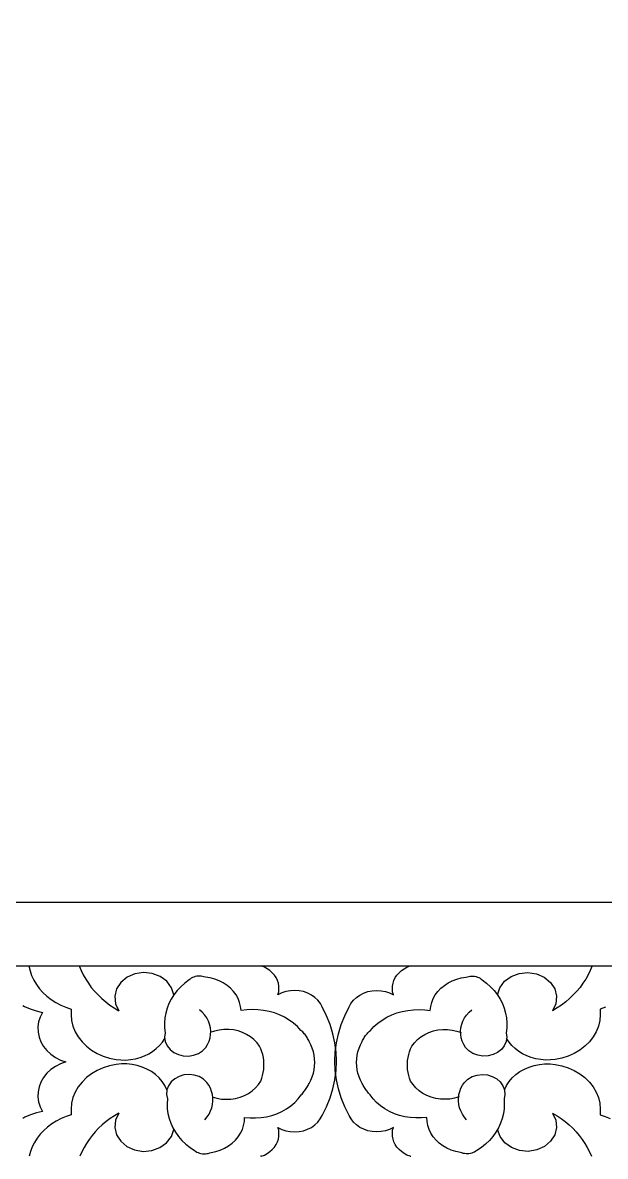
# Model space of a CAD drawing. Extents: x 1188826 to 1909461, y 608442 to 1651179.
# Drawn here: x 1668421 to 1668696, y 1032544 to 1033078 of the extents above; entities that cross this region are included whole.
import ezdxf

# ---------------------------------------------------------------- set-up
doc = ezdxf.new("R2010")
doc.units = 0
doc.header["$LTSCALE"] = 1000
doc.header["$MEASUREMENT"] = 0
doc.layers.add('窗', color=4, linetype='Continuous')
doc.layers.add('立面线', color=40, linetype='Continuous')

# ---------------------------------------------------------------- blocks, each defined once
blk = doc.blocks.new('EHYTERHT5EHTER')
at = {"layer": '窗', "ltscale": 3}
blk.add_lwpolyline([(84624.99, -228180.6), (85435.26, -228180.6), (85435.26, -229130.6), (84624.99, -229130.6)], close=True, dxfattribs=at)

msp = doc.modelspace()

# ---------------------------------------------------------------- linework, layer by layer
at = {"layer": '立面线'}
for p, q in [((1669039.81, 1032663.42), (1660727.54, 1032663.42)), ((1660758.89, 1032633.42), (1669008.6, 1032633.42)), ((1668423.78, 1032633.42), (1668424.31, 1032631.14)), ((1668424.31, 1032631.14), (1668425.08, 1032628.9)), ((1668447.56, 1032633.42), (1668448.43, 1032631.3)), ((1668448.43, 1032631.3), (1668449.43, 1032629.23)), ((1668473.8, 1032629.73), (1668470.12, 1032628.12)), ((1668477.87, 1032630.35), (1668473.8, 1032629.73)), ((1668481.97, 1032629.93), (1668477.87, 1032630.35)), ((1668485.75, 1032628.5), (1668481.97, 1032629.93)), ((1668534.87, 1032632.83), (1668533.42, 1032633.42)), ((1668536.24, 1032632.09), (1668534.87, 1032632.83)), ((1668537.5, 1032631.22), (1668536.24, 1032632.09)), ((1668538.62, 1032630.22), (1668537.5, 1032631.22)), ((1668539.59, 1032629.11), (1668538.62, 1032630.22)), ((1668597.44, 1032629.11), (1668598.42, 1032630.22)), ((1668598.42, 1032630.22), (1668599.54, 1032631.22)), ((1668599.54, 1032631.22), (1668600.79, 1032632.09)), ((1668600.79, 1032632.09), (1668602.16, 1032632.83)), ((1668602.16, 1032632.83), (1668603.62, 1032633.42)), ((1668651.28, 1032628.5), (1668655.06, 1032629.93)), ((1668655.06, 1032629.93), (1668659.17, 1032630.35)), ((1668659.17, 1032630.35), (1668663.23, 1032629.73)), ((1668663.23, 1032629.73), (1668666.91, 1032628.12)), ((1668688.61, 1032631.3), (1668687.6, 1032629.23)), ((1668689.47, 1032633.42), (1668688.61, 1032631.3)), ((1668425.08, 1032628.9), (1668426.09, 1032626.74)), ((1668426.09, 1032626.74), (1668427.32, 1032624.66)), ((1668427.32, 1032624.66), (1668428.78, 1032622.69)), ((1668449.43, 1032629.23), (1668450.57, 1032627.2)), ((1668450.57, 1032627.2), (1668451.84, 1032625.24)), ((1668451.84, 1032625.24), (1668453.24, 1032623.34)), ((1668467.15, 1032625.67), (1668465.14, 1032622.57)), ((1668470.12, 1032628.12), (1668467.15, 1032625.67)), ((1668488.88, 1032626.19), (1668485.75, 1032628.5)), ((1668491.08, 1032623.19), (1668488.88, 1032626.19)), ((1668497.3, 1032625.31), (1668495.43, 1032623.62)), ((1668499.34, 1032626.86), (1668497.3, 1032625.31)), ((1668499.85, 1032627.26), (1668499.34, 1032626.86)), ((1668500.4, 1032627.62), (1668499.85, 1032627.26)), ((1668500.99, 1032627.93), (1668500.4, 1032627.62)), ((1668501.62, 1032628.19), (1668500.99, 1032627.93)), ((1668502.28, 1032628.39), (1668501.62, 1032628.19)), ((1668502.95, 1032628.54), (1668502.28, 1032628.39)), ((1668503.64, 1032628.62), (1668502.95, 1032628.54)), ((1668504.34, 1032628.64), (1668503.64, 1032628.62)), ((1668505.03, 1032628.61), (1668504.34, 1032628.64)), ((1668505.72, 1032628.51), (1668505.03, 1032628.61)), ((1668506.39, 1032628.36), (1668505.72, 1032628.51)), ((1668507.04, 1032628.14), (1668506.39, 1032628.36)), ((1668509.27, 1032627.79), (1668507.04, 1032628.14)), ((1668511.43, 1032627.22), (1668509.27, 1032627.79)), ((1668513.51, 1032626.44), (1668511.43, 1032627.22)), ((1668515.46, 1032625.45), (1668513.51, 1032626.44)), ((1668517.25, 1032624.27), (1668515.46, 1032625.45)), ((1668540.39, 1032627.91), (1668539.59, 1032629.11)), ((1668541.02, 1032626.63), (1668540.39, 1032627.91)), ((1668541.47, 1032625.3), (1668541.02, 1032626.63)), ((1668541.72, 1032623.93), (1668541.47, 1032625.3)), ((1668595.31, 1032623.93), (1668595.57, 1032625.3)), ((1668595.57, 1032625.3), (1668596.01, 1032626.63)), ((1668596.01, 1032626.63), (1668596.64, 1032627.91)), ((1668596.64, 1032627.91), (1668597.44, 1032629.11)), ((1668619.78, 1032624.27), (1668621.58, 1032625.45)), ((1668621.58, 1032625.45), (1668623.53, 1032626.44)), ((1668623.53, 1032626.44), (1668625.6, 1032627.22)), ((1668625.6, 1032627.22), (1668627.76, 1032627.79)), ((1668627.76, 1032627.79), (1668629.99, 1032628.14)), ((1668629.99, 1032628.14), (1668630.64, 1032628.36)), ((1668630.64, 1032628.36), (1668631.32, 1032628.51)), ((1668631.32, 1032628.51), (1668632, 1032628.61)), ((1668632, 1032628.61), (1668632.7, 1032628.64)), ((1668632.7, 1032628.64), (1668633.39, 1032628.62)), ((1668633.39, 1032628.62), (1668634.08, 1032628.54)), ((1668634.08, 1032628.54), (1668634.76, 1032628.39)), ((1668634.76, 1032628.39), (1668635.41, 1032628.19)), ((1668635.41, 1032628.19), (1668636.04, 1032627.93)), ((1668636.04, 1032627.93), (1668636.63, 1032627.62)), ((1668636.63, 1032627.62), (1668637.19, 1032627.26)), ((1668637.19, 1032627.26), (1668637.7, 1032626.86)), ((1668637.7, 1032626.86), (1668639.73, 1032625.31)), ((1668639.73, 1032625.31), (1668641.61, 1032623.62)), ((1668645.95, 1032623.19), (1668648.16, 1032626.19)), ((1668648.16, 1032626.19), (1668651.28, 1032628.5)), ((1668666.91, 1032628.12), (1668669.89, 1032625.67)), ((1668669.89, 1032625.67), (1668671.89, 1032622.57)), ((1668685.19, 1032625.24), (1668683.79, 1032623.34)), ((1668686.46, 1032627.2), (1668685.19, 1032625.24)), ((1668687.6, 1032629.23), (1668686.46, 1032627.2)), ((1668428.78, 1032622.69), (1668430.43, 1032620.85)), ((1668430.43, 1032620.85), (1668432.28, 1032619.14)), ((1668432.28, 1032619.14), (1668434.31, 1032617.58)), ((1668453.24, 1032623.34), (1668454.76, 1032621.51)), ((1668454.76, 1032621.51), (1668456.4, 1032619.75)), ((1668456.4, 1032619.75), (1668458.15, 1032618.08)), ((1668465.14, 1032622.57), (1668464.28, 1032619.11)), ((1668464.28, 1032619.11), (1668464.63, 1032615.59)), ((1668492.17, 1032619.78), (1668490.92, 1032617.82)), ((1668492.17, 1032619.78), (1668491.08, 1032623.19)), ((1668492.23, 1032619.86), (1668492.17, 1032619.78)), ((1668493.73, 1032621.8), (1668492.23, 1032619.86)), ((1668495.43, 1032623.62), (1668493.73, 1032621.8)), ((1668518.88, 1032622.92), (1668517.25, 1032624.27)), ((1668520.31, 1032621.41), (1668518.88, 1032622.92)), ((1668521.52, 1032619.77), (1668520.31, 1032621.41)), ((1668522.49, 1032618.02), (1668521.52, 1032619.77)), ((1668541.29, 1032619.8), (1668541.63, 1032621.16)), ((1668543.11, 1032620.71), (1668541.29, 1032619.8)), ((1668541.63, 1032621.16), (1668541.77, 1032622.54)), ((1668541.77, 1032622.54), (1668541.72, 1032623.93)), ((1668545.07, 1032621.36), (1668543.11, 1032620.71)), ((1668547.13, 1032621.76), (1668545.07, 1032621.36)), ((1668549.22, 1032621.88), (1668547.13, 1032621.76)), ((1668551.32, 1032621.73), (1668549.22, 1032621.88)), ((1668553.37, 1032621.32), (1668551.32, 1032621.73)), ((1668555.32, 1032620.64), (1668553.37, 1032621.32)), ((1668557.13, 1032619.72), (1668555.32, 1032620.64)), ((1668558.75, 1032618.58), (1668557.13, 1032619.72)), ((1668578.28, 1032618.58), (1668579.91, 1032619.72)), ((1668579.91, 1032619.72), (1668581.72, 1032620.64)), ((1668581.72, 1032620.64), (1668583.67, 1032621.32)), ((1668583.67, 1032621.32), (1668585.71, 1032621.73)), ((1668585.71, 1032621.73), (1668587.81, 1032621.88)), ((1668587.81, 1032621.88), (1668589.91, 1032621.76)), ((1668589.91, 1032621.76), (1668591.96, 1032621.36)), ((1668591.96, 1032621.36), (1668593.92, 1032620.71)), ((1668593.92, 1032620.71), (1668595.74, 1032619.8)), ((1668595.26, 1032622.54), (1668595.31, 1032623.93)), ((1668595.4, 1032621.16), (1668595.26, 1032622.54)), ((1668595.74, 1032619.8), (1668595.4, 1032621.16)), ((1668614.54, 1032618.02), (1668615.52, 1032619.77)), ((1668615.52, 1032619.77), (1668616.73, 1032621.41)), ((1668616.73, 1032621.41), (1668618.15, 1032622.92)), ((1668618.15, 1032622.92), (1668619.78, 1032624.27)), ((1668641.61, 1032623.62), (1668643.3, 1032621.8)), ((1668643.3, 1032621.8), (1668644.81, 1032619.86)), ((1668644.81, 1032619.86), (1668644.86, 1032619.78)), ((1668644.86, 1032619.78), (1668645.95, 1032623.19)), ((1668644.86, 1032619.78), (1668646.11, 1032617.82)), ((1668671.89, 1032622.57), (1668672.76, 1032619.11)), ((1668672.76, 1032619.11), (1668672.4, 1032615.59)), ((1668680.63, 1032619.75), (1668678.88, 1032618.08)), ((1668682.27, 1032621.51), (1668680.63, 1032619.75)), ((1668683.79, 1032623.34), (1668682.27, 1032621.51)), ((1668420.85, 1032614.79), (1668421.66, 1032614.35)), ((1668421.66, 1032614.35), (1668424.4, 1032613.15)), ((1668434.31, 1032617.58), (1668436.49, 1032616.19)), ((1668436.49, 1032616.19), (1668438.81, 1032614.97)), ((1668438.81, 1032614.97), (1668441.25, 1032613.94)), ((1668441.25, 1032613.94), (1668443.8, 1032613.11)), ((1668458.15, 1032618.08), (1668460.01, 1032616.49)), ((1668460.01, 1032616.49), (1668461.97, 1032615)), ((1668461.97, 1032615), (1668464.02, 1032613.6)), ((1668464.02, 1032613.6), (1668466.17, 1032612.3)), ((1668464.63, 1032615.59), (1668466.17, 1032612.3)), ((1668489.83, 1032615.68), (1668488.97, 1032613.47)), ((1668490.92, 1032617.82), (1668489.83, 1032615.68)), ((1668523.22, 1032616.18), (1668522.49, 1032618.02)), ((1668523.69, 1032614.28), (1668523.22, 1032616.18)), ((1668523.9, 1032612.35), (1668523.69, 1032614.28)), ((1668560.16, 1032617.23), (1668558.75, 1032618.58)), ((1668561.31, 1032615.73), (1668560.16, 1032617.23)), ((1668562.18, 1032614.09), (1668561.31, 1032615.73)), ((1668564.19, 1032609.95), (1668562.14, 1032614.09)), ((1668572.84, 1032609.95), (1668574.89, 1032614.09)), ((1668574.85, 1032614.09), (1668575.73, 1032615.73)), ((1668575.73, 1032615.73), (1668576.88, 1032617.23)), ((1668576.88, 1032617.23), (1668578.28, 1032618.58)), ((1668613.14, 1032612.35), (1668613.34, 1032614.28)), ((1668613.34, 1032614.28), (1668613.81, 1032616.18)), ((1668613.81, 1032616.18), (1668614.54, 1032618.02)), ((1668646.11, 1032617.82), (1668647.2, 1032615.68)), ((1668647.2, 1032615.68), (1668648.07, 1032613.47)), ((1668672.4, 1032615.59), (1668670.87, 1032612.3)), ((1668673.01, 1032613.6), (1668670.87, 1032612.3)), ((1668675.06, 1032615), (1668673.01, 1032613.6)), ((1668677.02, 1032616.49), (1668675.06, 1032615)), ((1668678.88, 1032618.08), (1668677.02, 1032616.49)), ((1668695.78, 1032613.94), (1668693.24, 1032613.11)), ((1668424.4, 1032613.15), (1668427.28, 1032612.19)), ((1668427.28, 1032612.19), (1668430.25, 1032611.49)), ((1668429.12, 1032609.31), (1668428.38, 1032607.01)), ((1668430.25, 1032611.49), (1668429.12, 1032609.31)), ((1668443.8, 1032613.11), (1668443.66, 1032610.38)), ((1668443.66, 1032610.38), (1668443.92, 1032607.64)), ((1668487.91, 1032608.91), (1668487.74, 1032606.58)), ((1668488.32, 1032611.21), (1668487.91, 1032608.91)), ((1668488.97, 1032613.47), (1668488.32, 1032611.21)), ((1668505.59, 1032611.56), (1668504.29, 1032612.72)), ((1668506.73, 1032610.28), (1668505.59, 1032611.56)), ((1668507.7, 1032608.9), (1668506.73, 1032610.28)), ((1668508.48, 1032607.43), (1668507.7, 1032608.9)), ((1668526.53, 1032612.7), (1668523.9, 1032612.35)), ((1668529.18, 1032612.84), (1668526.53, 1032612.7)), ((1668531.84, 1032612.76), (1668529.18, 1032612.84)), ((1668534.48, 1032612.47), (1668531.84, 1032612.76)), ((1668537.08, 1032611.96), (1668534.48, 1032612.47)), ((1668539.61, 1032611.25), (1668537.08, 1032611.96)), ((1668542.05, 1032610.33), (1668539.61, 1032611.25)), ((1668544.37, 1032609.22), (1668542.05, 1032610.33)), ((1668546.56, 1032607.92), (1668544.37, 1032609.22)), ((1668565.88, 1032605.75), (1668564.19, 1032609.95)), ((1668571.16, 1032605.75), (1668572.84, 1032609.95)), ((1668590.47, 1032607.92), (1668592.66, 1032609.22)), ((1668592.66, 1032609.22), (1668594.99, 1032610.33)), ((1668594.99, 1032610.33), (1668597.43, 1032611.25)), ((1668597.43, 1032611.25), (1668599.95, 1032611.96)), ((1668599.95, 1032611.96), (1668602.55, 1032612.47)), ((1668602.55, 1032612.47), (1668605.19, 1032612.76)), ((1668605.19, 1032612.76), (1668607.85, 1032612.84)), ((1668607.85, 1032612.84), (1668610.51, 1032612.7)), ((1668610.51, 1032612.7), (1668613.14, 1032612.35)), ((1668628.56, 1032607.43), (1668629.33, 1032608.9)), ((1668629.33, 1032608.9), (1668630.3, 1032610.28)), ((1668630.3, 1032610.28), (1668631.44, 1032611.56)), ((1668631.44, 1032611.56), (1668632.74, 1032612.72)), ((1668648.07, 1032613.47), (1668648.71, 1032611.21)), ((1668648.71, 1032611.21), (1668649.12, 1032608.91)), ((1668649.12, 1032608.91), (1668649.3, 1032606.58)), ((1668693.37, 1032610.38), (1668693.11, 1032607.64)), ((1668693.24, 1032613.11), (1668693.37, 1032610.38)), ((1668428.38, 1032607.01), (1668428.04, 1032604.64)), ((1668428.04, 1032604.64), (1668428.1, 1032602.25)), ((1668443.92, 1032607.64), (1668444.59, 1032604.96)), ((1668444.59, 1032604.96), (1668445.64, 1032602.37)), ((1668487.74, 1032606.58), (1668487.8, 1032604.25)), ((1668487.8, 1032604.25), (1668488.09, 1032601.94)), ((1668509.05, 1032605.9), (1668508.48, 1032607.43)), ((1668509.43, 1032604.32), (1668509.05, 1032605.9)), ((1668509.59, 1032602.72), (1668509.43, 1032604.32)), ((1668513.57, 1032603.21), (1668511.4, 1032602.72)), ((1668515.79, 1032603.46), (1668513.57, 1032603.21)), ((1668518.04, 1032603.46), (1668515.79, 1032603.46)), ((1668520.26, 1032603.23), (1668518.04, 1032603.46)), ((1668522.44, 1032602.76), (1668520.26, 1032603.23)), ((1668548.6, 1032606.46), (1668546.56, 1032607.92)), ((1668550.47, 1032604.83), (1668548.6, 1032606.46)), ((1668552.14, 1032603.06), (1668550.47, 1032604.83)), ((1668552.56, 1032602.68), (1668552.14, 1032603.06)), ((1668567.19, 1032601.48), (1668565.88, 1032605.75)), ((1668569.84, 1032601.48), (1668571.16, 1032605.75)), ((1668584.48, 1032602.68), (1668584.89, 1032603.06)), ((1668584.89, 1032603.06), (1668586.57, 1032604.83)), ((1668586.57, 1032604.83), (1668588.43, 1032606.46)), ((1668588.43, 1032606.46), (1668590.47, 1032607.92)), ((1668614.6, 1032602.76), (1668616.77, 1032603.23)), ((1668616.77, 1032603.23), (1668619, 1032603.46)), ((1668619, 1032603.46), (1668621.24, 1032603.46)), ((1668621.24, 1032603.46), (1668623.46, 1032603.21)), ((1668623.46, 1032603.21), (1668625.63, 1032602.72)), ((1668627.45, 1032602.72), (1668627.61, 1032604.32)), ((1668627.61, 1032604.32), (1668627.98, 1032605.9)), ((1668627.98, 1032605.9), (1668628.56, 1032607.43)), ((1668649.24, 1032604.25), (1668648.94, 1032601.94)), ((1668649.3, 1032606.58), (1668649.24, 1032604.25)), ((1668692.44, 1032604.96), (1668691.39, 1032602.37)), ((1668693.11, 1032607.64), (1668692.44, 1032604.96)), ((1668428.1, 1032602.25), (1668428.56, 1032599.9)), ((1668428.56, 1032599.9), (1668429.42, 1032597.63)), ((1668429.42, 1032597.63), (1668430.65, 1032595.49)), ((1668445.64, 1032602.37), (1668447.07, 1032599.92)), ((1668447.07, 1032599.92), (1668448.84, 1032597.64)), ((1668448.84, 1032597.64), (1668450.93, 1032595.57)), ((1668486.74, 1032597.51), (1668487.87, 1032599.22)), ((1668488.09, 1032601.94), (1668487.83, 1032599.85)), ((1668487.83, 1032599.85), (1668488.14, 1032597.77)), ((1668488.14, 1032597.77), (1668489, 1032595.81)), ((1668508.12, 1032596.45), (1668508.79, 1032597.96)), ((1668508.79, 1032597.96), (1668509.27, 1032599.51)), ((1668509.27, 1032599.51), (1668509.53, 1032601.11)), ((1668511.4, 1032602.72), (1668509.32, 1032602.01)), ((1668509.53, 1032601.11), (1668509.59, 1032602.72)), ((1668524.53, 1032602.06), (1668522.44, 1032602.76)), ((1668526.5, 1032601.14), (1668524.53, 1032602.06)), ((1668528.32, 1032600.02), (1668526.5, 1032601.14)), ((1668529.96, 1032598.72), (1668528.32, 1032600.02)), ((1668531.4, 1032597.24), (1668529.96, 1032598.72)), ((1668552.95, 1032602.28), (1668552.56, 1032602.68)), ((1668553.34, 1032601.88), (1668552.95, 1032602.28)), ((1668553.7, 1032601.46), (1668553.34, 1032601.88)), ((1668554.05, 1032601.04), (1668553.7, 1032601.46)), ((1668554.39, 1032600.6), (1668554.05, 1032601.04)), ((1668554.7, 1032600.16), (1668554.39, 1032600.6)), ((1668555, 1032599.71), (1668554.7, 1032600.16)), ((1668555.28, 1032599.25), (1668555, 1032599.71)), ((1668555.55, 1032598.78), (1668555.28, 1032599.25)), ((1668555.79, 1032598.3), (1668555.55, 1032598.78)), ((1668556.02, 1032597.82), (1668555.79, 1032598.3)), ((1668556.82, 1032596.25), (1668556.02, 1032597.82)), ((1668568.14, 1032597.17), (1668567.19, 1032601.48)), ((1668568.9, 1032597.17), (1668569.84, 1032601.48)), ((1668580.21, 1032596.25), (1668581.01, 1032597.82)), ((1668581.01, 1032597.82), (1668581.24, 1032598.3)), ((1668581.24, 1032598.3), (1668581.49, 1032598.78)), ((1668581.49, 1032598.78), (1668581.75, 1032599.25)), ((1668581.75, 1032599.25), (1668582.03, 1032599.71)), ((1668582.03, 1032599.71), (1668582.33, 1032600.16)), ((1668582.33, 1032600.16), (1668582.65, 1032600.6)), ((1668582.65, 1032600.6), (1668582.98, 1032601.04)), ((1668582.98, 1032601.04), (1668583.33, 1032601.46)), ((1668583.33, 1032601.46), (1668583.7, 1032601.88)), ((1668583.7, 1032601.88), (1668584.08, 1032602.28)), ((1668584.08, 1032602.28), (1668584.48, 1032602.68)), ((1668605.64, 1032597.24), (1668607.08, 1032598.72)), ((1668607.08, 1032598.72), (1668608.72, 1032600.02)), ((1668608.72, 1032600.02), (1668610.54, 1032601.14)), ((1668610.54, 1032601.14), (1668612.51, 1032602.06)), ((1668612.51, 1032602.06), (1668614.6, 1032602.76)), ((1668625.63, 1032602.72), (1668627.71, 1032602.01)), ((1668627.5, 1032601.11), (1668627.45, 1032602.72)), ((1668627.77, 1032599.51), (1668627.5, 1032601.11)), ((1668628.24, 1032597.96), (1668627.77, 1032599.51)), ((1668628.92, 1032596.45), (1668628.24, 1032597.96)), ((1668648.89, 1032597.77), (1668648.04, 1032595.81)), ((1668649.2, 1032599.85), (1668648.89, 1032597.77)), ((1668648.94, 1032601.94), (1668649.2, 1032599.85)), ((1668650.29, 1032597.51), (1668649.17, 1032599.22)), ((1668688.19, 1032597.64), (1668686.1, 1032595.57)), ((1668689.97, 1032599.92), (1668688.19, 1032597.64)), ((1668691.39, 1032602.37), (1668689.97, 1032599.92)), ((1668430.65, 1032595.49), (1668432.23, 1032593.52)), ((1668432.23, 1032593.52), (1668434.12, 1032591.77)), ((1668450.93, 1032595.57), (1668453.31, 1032593.74)), ((1668453.31, 1032593.74), (1668455.95, 1032592.18)), ((1668480.31, 1032591.97), (1668482.17, 1032593.12)), ((1668482.17, 1032593.12), (1668483.88, 1032594.44)), ((1668483.88, 1032594.44), (1668485.41, 1032595.91)), ((1668485.41, 1032595.91), (1668486.74, 1032597.51)), ((1668489, 1032595.81), (1668490.36, 1032594.07)), ((1668490.36, 1032594.07), (1668492.16, 1032592.64)), ((1668492.16, 1032592.64), (1668494.29, 1032591.61)), ((1668503.73, 1032592.15), (1668505.69, 1032593.41)), ((1668505.69, 1032593.41), (1668507.25, 1032595.03)), ((1668507.25, 1032595.03), (1668508.12, 1032596.45)), ((1668532.61, 1032595.63), (1668531.4, 1032597.24)), ((1668533.2, 1032594.31), (1668532.61, 1032595.63)), ((1668533.69, 1032592.97), (1668533.2, 1032594.31)), ((1668534.09, 1032591.61), (1668533.69, 1032592.97)), ((1668557.48, 1032594.63), (1668556.82, 1032596.25)), ((1668558, 1032592.98), (1668557.48, 1032594.63)), ((1668558.37, 1032591.3), (1668558, 1032592.98)), ((1668568.71, 1032592.83), (1668568.14, 1032597.17)), ((1668568.14, 1032588.48), (1668568.33, 1032592.83)), ((1668568.33, 1032592.83), (1668568.9, 1032597.17)), ((1668568.9, 1032588.48), (1668568.71, 1032592.83)), ((1668578.66, 1032591.3), (1668579.03, 1032592.98)), ((1668579.03, 1032592.98), (1668579.55, 1032594.63)), ((1668579.55, 1032594.63), (1668580.21, 1032596.25)), ((1668602.95, 1032591.61), (1668603.34, 1032592.97)), ((1668603.34, 1032592.97), (1668603.84, 1032594.31)), ((1668603.84, 1032594.31), (1668604.43, 1032595.63)), ((1668604.43, 1032595.63), (1668605.64, 1032597.24)), ((1668629.79, 1032595.03), (1668628.92, 1032596.45)), ((1668631.35, 1032593.41), (1668629.79, 1032595.03)), ((1668633.3, 1032592.15), (1668631.35, 1032593.41)), ((1668644.88, 1032592.64), (1668642.74, 1032591.61)), ((1668646.67, 1032594.07), (1668644.88, 1032592.64)), ((1668648.04, 1032595.81), (1668646.67, 1032594.07)), ((1668651.63, 1032595.91), (1668650.29, 1032597.51)), ((1668653.16, 1032594.44), (1668651.63, 1032595.91)), ((1668654.86, 1032593.12), (1668653.16, 1032594.44)), ((1668656.72, 1032591.97), (1668654.86, 1032593.12)), ((1668683.72, 1032593.74), (1668681.09, 1032592.18)), ((1668686.1, 1032595.57), (1668683.72, 1032593.74)), ((1668434.12, 1032591.77), (1668436.29, 1032590.27)), ((1668436.29, 1032590.27), (1668438.69, 1032589.06)), ((1668438.69, 1032587.26), (1668436.29, 1032586.04)), ((1668438.69, 1032589.06), (1668441.28, 1032588.16)), ((1668441.28, 1032588.16), (1668438.69, 1032587.26)), ((1668455.95, 1032592.18), (1668458.79, 1032590.91)), ((1668458.79, 1032590.91), (1668461.79, 1032589.96)), ((1668461.79, 1032589.96), (1668464.91, 1032589.35)), ((1668464.91, 1032586.97), (1668461.79, 1032586.35)), ((1668464.91, 1032589.35), (1668467.19, 1032589.1)), ((1668467.41, 1032587.23), (1668464.91, 1032586.97)), ((1668467.19, 1032589.1), (1668469.48, 1032589.06)), ((1668469.93, 1032587.24), (1668467.41, 1032587.23)), ((1668469.48, 1032589.06), (1668471.77, 1032589.23)), ((1668472.43, 1032587), (1668469.93, 1032587.24)), ((1668471.77, 1032589.23), (1668474.02, 1032589.61)), ((1668474.88, 1032586.5), (1668472.43, 1032587)), ((1668474.02, 1032589.61), (1668476.22, 1032590.2)), ((1668476.22, 1032590.2), (1668478.32, 1032590.99)), ((1668478.32, 1032590.99), (1668480.31, 1032591.97)), ((1668494.29, 1032591.61), (1668496.64, 1032591.02)), ((1668496.64, 1032591.02), (1668499.09, 1032590.92)), ((1668499.09, 1032590.92), (1668501.49, 1032591.3)), ((1668501.49, 1032591.3), (1668503.73, 1032592.15)), ((1668534.39, 1032590.22), (1668534.09, 1032591.61)), ((1668534.58, 1032588.83), (1668534.39, 1032590.22)), ((1668534.68, 1032587.42), (1668534.58, 1032588.83)), ((1668534.67, 1032586.02), (1668534.68, 1032587.42)), ((1668558.6, 1032589.6), (1668558.37, 1032591.3)), ((1668558.67, 1032587.89), (1668558.6, 1032589.6)), ((1668558.6, 1032586.18), (1668558.67, 1032587.89)), ((1668568.33, 1032584.12), (1668568.14, 1032588.48)), ((1668568.71, 1032584.12), (1668568.9, 1032588.48)), ((1668578.36, 1032587.89), (1668578.44, 1032589.6)), ((1668578.44, 1032586.18), (1668578.36, 1032587.89)), ((1668578.44, 1032589.6), (1668578.66, 1032591.3)), ((1668602.35, 1032587.42), (1668602.45, 1032588.83)), ((1668602.36, 1032586.02), (1668602.35, 1032587.42)), ((1668602.45, 1032588.83), (1668602.65, 1032590.22)), ((1668602.65, 1032590.22), (1668602.95, 1032591.61)), ((1668635.54, 1032591.3), (1668633.3, 1032592.15)), ((1668637.95, 1032590.92), (1668635.54, 1032591.3)), ((1668640.39, 1032591.02), (1668637.95, 1032590.92)), ((1668642.74, 1032591.61), (1668640.39, 1032591.02)), ((1668658.71, 1032590.99), (1668656.72, 1032591.97)), ((1668660.82, 1032590.2), (1668658.71, 1032590.99)), ((1668663.01, 1032589.61), (1668660.82, 1032590.2)), ((1668662.15, 1032586.5), (1668664.6, 1032587)), ((1668665.26, 1032589.23), (1668663.01, 1032589.61)), ((1668664.6, 1032587), (1668667.11, 1032587.24)), ((1668667.55, 1032589.06), (1668665.26, 1032589.23)), ((1668667.11, 1032587.24), (1668669.63, 1032587.23)), ((1668669.85, 1032589.1), (1668667.55, 1032589.06)), ((1668669.63, 1032587.23), (1668672.13, 1032586.97)), ((1668672.13, 1032589.35), (1668669.85, 1032589.1)), ((1668675.24, 1032589.96), (1668672.13, 1032589.35)), ((1668672.13, 1032586.97), (1668675.24, 1032586.35)), ((1668678.25, 1032590.91), (1668675.24, 1032589.96)), ((1668681.09, 1032592.18), (1668678.25, 1032590.91)), ((1668432.23, 1032582.8), (1668430.65, 1032580.83)), ((1668434.12, 1032584.55), (1668432.23, 1032582.8)), ((1668436.29, 1032586.04), (1668434.12, 1032584.55)), ((1668453.31, 1032582.58), (1668450.93, 1032580.75)), ((1668455.95, 1032584.14), (1668453.31, 1032582.58)), ((1668458.79, 1032585.4), (1668455.95, 1032584.14)), ((1668461.79, 1032586.35), (1668458.79, 1032585.4)), ((1668477.25, 1032585.76), (1668474.88, 1032586.5)), ((1668479.5, 1032584.78), (1668477.25, 1032585.76)), ((1668481.59, 1032583.58), (1668479.5, 1032584.78)), ((1668483.51, 1032582.18), (1668481.59, 1032583.58)), ((1668485.22, 1032580.6), (1668483.51, 1032582.18)), ((1668496.93, 1032582.03), (1668494.62, 1032581.34)), ((1668499.36, 1032582.25), (1668496.93, 1032582.03)), ((1668501.79, 1032581.98), (1668499.36, 1032582.25)), ((1668504.08, 1032581.25), (1668501.79, 1032581.98)), ((1668533.64, 1032580.47), (1668534.05, 1032581.83)), ((1668534.05, 1032581.83), (1668534.36, 1032583.22)), ((1668534.36, 1032583.22), (1668534.57, 1032584.61)), ((1668534.57, 1032584.61), (1668534.67, 1032586.02)), ((1668557.48, 1032581.14), (1668558, 1032582.8)), ((1668558, 1032582.8), (1668558.37, 1032584.48)), ((1668558.37, 1032584.48), (1668558.6, 1032586.18)), ((1668568.14, 1032579.78), (1668568.71, 1032584.12)), ((1668568.9, 1032579.78), (1668568.33, 1032584.12)), ((1668578.66, 1032584.48), (1668578.44, 1032586.18)), ((1668579.03, 1032582.8), (1668578.66, 1032584.48)), ((1668579.55, 1032581.14), (1668579.03, 1032582.8)), ((1668602.47, 1032584.61), (1668602.36, 1032586.02)), ((1668602.68, 1032583.22), (1668602.47, 1032584.61)), ((1668602.98, 1032581.83), (1668602.68, 1032583.22)), ((1668603.39, 1032580.47), (1668602.98, 1032581.83)), ((1668632.95, 1032581.25), (1668635.24, 1032581.98)), ((1668635.24, 1032581.98), (1668637.67, 1032582.25)), ((1668637.67, 1032582.25), (1668640.1, 1032582.03)), ((1668640.1, 1032582.03), (1668642.41, 1032581.34)), ((1668651.81, 1032580.6), (1668653.52, 1032582.18)), ((1668653.52, 1032582.18), (1668655.44, 1032583.58)), ((1668655.44, 1032583.58), (1668657.54, 1032584.78)), ((1668657.54, 1032584.78), (1668659.78, 1032585.76)), ((1668659.78, 1032585.76), (1668662.15, 1032586.5)), ((1668675.24, 1032586.35), (1668678.25, 1032585.4)), ((1668678.25, 1032585.4), (1668681.09, 1032584.14)), ((1668681.09, 1032584.14), (1668683.72, 1032582.58)), ((1668683.72, 1032582.58), (1668686.1, 1032580.75)), ((1668428.56, 1032576.42), (1668428.1, 1032574.06)), ((1668429.42, 1032578.69), (1668428.56, 1032576.42)), ((1668430.65, 1032580.83), (1668429.42, 1032578.69)), ((1668447.07, 1032576.4), (1668445.64, 1032573.94)), ((1668448.84, 1032578.68), (1668447.07, 1032576.4)), ((1668450.93, 1032580.75), (1668448.84, 1032578.68)), ((1668486.7, 1032578.86), (1668485.22, 1032580.6)), ((1668487.93, 1032576.97), (1668486.7, 1032578.86)), ((1668488.9, 1032574.98), (1668487.93, 1032576.97)), ((1668489.61, 1032576.89), (1668488.9, 1032574.98)), ((1668490.86, 1032578.7), (1668489.61, 1032576.89)), ((1668492.56, 1032580.21), (1668490.86, 1032578.7)), ((1668494.62, 1032581.34), (1668492.56, 1032580.21)), ((1668506.12, 1032580.07), (1668504.08, 1032581.25)), ((1668507.78, 1032578.53), (1668506.12, 1032580.07)), ((1668508.69, 1032577.17), (1668507.78, 1032578.53)), ((1668509.43, 1032575.74), (1668508.69, 1032577.17)), ((1668530.69, 1032575.92), (1668532.03, 1032577.46)), ((1668532.03, 1032577.46), (1668533.14, 1032579.13)), ((1668533.14, 1032579.13), (1668533.64, 1032580.47)), ((1668554.91, 1032576.1), (1668555.2, 1032576.56)), ((1668555.2, 1032576.56), (1668555.49, 1032577.02)), ((1668555.49, 1032577.02), (1668555.76, 1032577.49)), ((1668555.76, 1032577.49), (1668556.02, 1032577.96)), ((1668556.02, 1032577.96), (1668556.82, 1032579.53)), ((1668556.82, 1032579.53), (1668557.48, 1032581.14)), ((1668567.19, 1032575.48), (1668568.14, 1032579.78)), ((1668569.84, 1032575.48), (1668568.9, 1032579.78)), ((1668580.21, 1032579.53), (1668579.55, 1032581.14)), ((1668581.01, 1032577.96), (1668580.21, 1032579.53)), ((1668581.28, 1032577.49), (1668581.01, 1032577.96)), ((1668581.55, 1032577.02), (1668581.28, 1032577.49)), ((1668581.83, 1032576.56), (1668581.55, 1032577.02)), ((1668582.12, 1032576.1), (1668581.83, 1032576.56)), ((1668603.89, 1032579.13), (1668603.39, 1032580.47)), ((1668605, 1032577.46), (1668603.89, 1032579.13)), ((1668606.34, 1032575.92), (1668605, 1032577.46)), ((1668627.61, 1032575.74), (1668628.35, 1032577.17)), ((1668628.35, 1032577.17), (1668629.26, 1032578.53)), ((1668629.26, 1032578.53), (1668630.92, 1032580.07)), ((1668630.92, 1032580.07), (1668632.95, 1032581.25)), ((1668642.41, 1032581.34), (1668644.48, 1032580.21)), ((1668644.48, 1032580.21), (1668646.18, 1032578.7)), ((1668646.18, 1032578.7), (1668647.43, 1032576.89)), ((1668647.43, 1032576.89), (1668648.14, 1032574.98)), ((1668648.14, 1032574.98), (1668649.1, 1032576.97)), ((1668649.1, 1032576.97), (1668650.33, 1032578.86)), ((1668650.33, 1032578.86), (1668651.81, 1032580.6)), ((1668686.1, 1032580.75), (1668688.19, 1032578.68)), ((1668688.19, 1032578.68), (1668689.97, 1032576.4)), ((1668689.97, 1032576.4), (1668691.39, 1032573.94)), ((1668428.1, 1032574.06), (1668428.04, 1032571.68)), ((1668428.04, 1032571.68), (1668428.38, 1032569.31)), ((1668444.59, 1032571.35), (1668443.92, 1032568.67)), ((1668445.64, 1032573.94), (1668444.59, 1032571.35)), ((1668488.88, 1032574.89), (1668488.7, 1032572.8)), ((1668488.7, 1032572.8), (1668489.1, 1032570.73)), ((1668488.9, 1032574.98), (1668488.88, 1032574.89)), ((1668509.99, 1032574.25), (1668509.43, 1032575.74)), ((1668510.37, 1032572.72), (1668509.99, 1032574.25)), ((1668510.3, 1032571.66), (1668512.42, 1032571.05)), ((1668510.57, 1032571.16), (1668510.37, 1032572.72)), ((1668510.58, 1032569.6), (1668510.57, 1032571.16)), ((1668512.42, 1032571.05), (1668514.62, 1032570.67)), ((1668519.09, 1032570.62), (1668521.3, 1032570.96)), ((1668521.3, 1032570.96), (1668523.44, 1032571.53)), ((1668523.44, 1032571.53), (1668525.48, 1032572.33)), ((1668525.48, 1032572.33), (1668527.39, 1032573.33)), ((1668527.39, 1032573.33), (1668529.14, 1032574.54)), ((1668529.14, 1032574.54), (1668530.69, 1032575.92)), ((1668550.83, 1032570.73), (1668552.28, 1032572.59)), ((1668552.28, 1032572.59), (1668552.64, 1032573.01)), ((1668552.64, 1032573.01), (1668552.99, 1032573.44)), ((1668552.99, 1032573.44), (1668553.33, 1032573.87)), ((1668553.33, 1032573.87), (1668553.66, 1032574.31)), ((1668553.66, 1032574.31), (1668553.99, 1032574.75)), ((1668553.99, 1032574.75), (1668554.31, 1032575.2)), ((1668554.31, 1032575.2), (1668554.62, 1032575.65)), ((1668554.62, 1032575.65), (1668554.91, 1032576.1)), ((1668564.19, 1032567), (1668565.88, 1032571.21)), ((1668565.88, 1032571.21), (1668567.19, 1032575.48)), ((1668571.16, 1032571.21), (1668569.84, 1032575.48)), ((1668572.84, 1032567), (1668571.16, 1032571.21)), ((1668582.42, 1032575.65), (1668582.12, 1032576.1)), ((1668582.73, 1032575.2), (1668582.42, 1032575.65)), ((1668583.04, 1032574.75), (1668582.73, 1032575.2)), ((1668583.37, 1032574.31), (1668583.04, 1032574.75)), ((1668583.7, 1032573.87), (1668583.37, 1032574.31)), ((1668584.05, 1032573.44), (1668583.7, 1032573.87)), ((1668584.4, 1032573.01), (1668584.05, 1032573.44)), ((1668584.76, 1032572.59), (1668584.4, 1032573.01)), ((1668586.2, 1032570.73), (1668584.76, 1032572.59)), ((1668607.9, 1032574.54), (1668606.34, 1032575.92)), ((1668609.64, 1032573.33), (1668607.9, 1032574.54)), ((1668611.55, 1032572.33), (1668609.64, 1032573.33)), ((1668613.59, 1032571.53), (1668611.55, 1032572.33)), ((1668615.73, 1032570.96), (1668613.59, 1032571.53)), ((1668617.94, 1032570.62), (1668615.73, 1032570.96)), ((1668624.61, 1032571.05), (1668622.42, 1032570.67)), ((1668626.74, 1032571.66), (1668624.61, 1032571.05)), ((1668626.45, 1032569.6), (1668626.46, 1032571.16)), ((1668626.46, 1032571.16), (1668626.66, 1032572.72)), ((1668626.66, 1032572.72), (1668627.04, 1032574.25)), ((1668627.04, 1032574.25), (1668627.61, 1032575.74)), ((1668648.33, 1032572.8), (1668647.93, 1032570.73)), ((1668648.14, 1032574.98), (1668648.16, 1032574.89)), ((1668648.16, 1032574.89), (1668648.33, 1032572.8)), ((1668691.39, 1032573.94), (1668692.44, 1032571.35)), ((1668692.44, 1032571.35), (1668693.11, 1032568.67)), ((1668428.38, 1032569.31), (1668429.12, 1032567.01)), ((1668429.12, 1032567.01), (1668430.25, 1032564.82)), ((1668443.92, 1032568.67), (1668443.66, 1032565.94)), ((1668443.66, 1032565.94), (1668443.8, 1032563.2)), ((1668489.1, 1032570.73), (1668488.95, 1032568.41)), ((1668488.95, 1032568.41), (1668489.04, 1032566.08)), ((1668489.04, 1032566.08), (1668489.37, 1032563.77)), ((1668509.49, 1032565.01), (1668510.04, 1032566.5)), ((1668510.04, 1032566.5), (1668510.4, 1032568.04)), ((1668510.4, 1032568.04), (1668510.58, 1032569.6)), ((1668514.62, 1032570.67), (1668516.85, 1032570.52)), ((1668516.85, 1032570.52), (1668519.09, 1032570.62)), ((1668543.13, 1032564.78), (1668545.31, 1032566.01)), ((1668545.31, 1032566.01), (1668547.33, 1032567.42)), ((1668547.33, 1032567.42), (1668549.18, 1032569)), ((1668549.18, 1032569), (1668550.83, 1032570.73)), ((1668562.14, 1032562.87), (1668564.19, 1032567)), ((1668574.89, 1032562.87), (1668572.84, 1032567)), ((1668587.85, 1032569), (1668586.2, 1032570.73)), ((1668589.7, 1032567.42), (1668587.85, 1032569)), ((1668591.73, 1032566.01), (1668589.7, 1032567.42)), ((1668593.91, 1032564.78), (1668591.73, 1032566.01)), ((1668620.18, 1032570.52), (1668617.94, 1032570.62)), ((1668622.42, 1032570.67), (1668620.18, 1032570.52)), ((1668626.63, 1032568.04), (1668626.45, 1032569.6)), ((1668627, 1032566.5), (1668626.63, 1032568.04)), ((1668627.55, 1032565.01), (1668627, 1032566.5)), ((1668647.99, 1032566.08), (1668647.67, 1032563.77)), ((1668647.93, 1032570.73), (1668648.08, 1032568.41)), ((1668648.08, 1032568.41), (1668647.99, 1032566.08)), ((1668693.11, 1032568.67), (1668693.37, 1032565.94)), ((1668693.37, 1032565.94), (1668693.24, 1032563.2)), ((1668421.88, 1032562.08), (1668420.85, 1032561.52)), ((1668424.56, 1032563.23), (1668421.88, 1032562.08)), ((1668427.36, 1032564.15), (1668424.56, 1032563.23)), ((1668430.25, 1032564.82), (1668427.36, 1032564.15)), ((1668436.7, 1032560.25), (1668434.57, 1032558.92)), ((1668438.96, 1032561.41), (1668436.7, 1032560.25)), ((1668441.33, 1032562.4), (1668438.96, 1032561.41)), ((1668443.8, 1032563.2), (1668441.33, 1032562.4)), ((1668462.11, 1032561.42), (1668460.21, 1032559.98)), ((1668464.1, 1032562.76), (1668462.11, 1032561.42)), ((1668466.17, 1032564.01), (1668464.1, 1032562.76)), ((1668464.63, 1032560.75), (1668464.28, 1032557.24)), ((1668466.17, 1032564.01), (1668464.63, 1032560.75)), ((1668489.37, 1032563.77), (1668489.92, 1032561.49)), ((1668489.92, 1032561.49), (1668490.71, 1032559.26)), ((1668506.81, 1032560.92), (1668507.87, 1032562.2)), ((1668507.87, 1032562.2), (1668508.76, 1032563.57)), ((1668508.76, 1032563.57), (1668509.49, 1032565.01)), ((1668525.43, 1032560.09), (1668525.52, 1032562.02)), ((1668525.52, 1032562.02), (1668528.11, 1032561.76)), ((1668528.11, 1032561.76), (1668530.72, 1032561.71)), ((1668530.72, 1032561.71), (1668533.32, 1032561.89)), ((1668533.32, 1032561.89), (1668535.89, 1032562.29)), ((1668535.89, 1032562.29), (1668538.39, 1032562.91)), ((1668538.39, 1032562.91), (1668540.81, 1032563.75)), ((1668540.81, 1032563.75), (1668543.13, 1032564.78)), ((1668560.09, 1032559.75), (1668561.25, 1032561.24)), ((1668561.25, 1032561.24), (1668562.14, 1032562.87)), ((1668575.78, 1032561.24), (1668574.89, 1032562.87)), ((1668576.94, 1032559.75), (1668575.78, 1032561.24)), ((1668596.22, 1032563.75), (1668593.91, 1032564.78)), ((1668598.64, 1032562.91), (1668596.22, 1032563.75)), ((1668601.15, 1032562.29), (1668598.64, 1032562.91)), ((1668603.72, 1032561.89), (1668601.15, 1032562.29)), ((1668606.32, 1032561.71), (1668603.72, 1032561.89)), ((1668608.93, 1032561.76), (1668606.32, 1032561.71)), ((1668611.52, 1032562.02), (1668608.93, 1032561.76)), ((1668611.6, 1032560.09), (1668611.52, 1032562.02)), ((1668628.27, 1032563.57), (1668627.55, 1032565.01)), ((1668629.17, 1032562.2), (1668628.27, 1032563.57)), ((1668630.22, 1032560.92), (1668629.17, 1032562.2)), ((1668647.11, 1032561.49), (1668646.32, 1032559.26)), ((1668647.67, 1032563.77), (1668647.11, 1032561.49)), ((1668670.87, 1032564.01), (1668672.4, 1032560.75)), ((1668670.87, 1032564.01), (1668672.94, 1032562.76)), ((1668672.4, 1032560.75), (1668672.76, 1032557.24)), ((1668672.94, 1032562.76), (1668674.93, 1032561.42)), ((1668674.93, 1032561.42), (1668676.83, 1032559.98)), ((1668693.24, 1032563.2), (1668695.7, 1032562.4)), ((1668695.7, 1032562.4), (1668698.07, 1032561.41)), ((1668430.77, 1032555.8), (1668429.12, 1032554.04)), ((1668432.59, 1032557.44), (1668430.77, 1032555.8)), ((1668434.57, 1032558.92), (1668432.59, 1032557.44)), ((1668455.09, 1032555.17), (1668453.59, 1032553.42)), ((1668456.69, 1032556.85), (1668455.09, 1032555.17)), ((1668458.4, 1032558.46), (1668456.69, 1032556.85)), ((1668460.21, 1032559.98), (1668458.4, 1032558.46)), ((1668464.28, 1032557.24), (1668465.12, 1032553.79)), ((1668490.71, 1032559.26), (1668491.72, 1032557.09)), ((1668490.99, 1032552.95), (1668492.14, 1032556.33)), ((1668491.72, 1032557.09), (1668492.95, 1032555.01)), ((1668492.95, 1032555.01), (1668494.38, 1032553.03)), ((1668523.62, 1032554.5), (1668524.48, 1032556.3)), ((1668524.48, 1032556.3), (1668525.09, 1032558.17)), ((1668525.09, 1032558.17), (1668525.43, 1032560.09)), ((1668541.63, 1032555.89), (1668541.29, 1032557.25)), ((1668541.29, 1032557.25), (1668543.11, 1032556.35)), ((1668541.77, 1032554.51), (1668541.63, 1032555.89)), ((1668543.11, 1032556.35), (1668545.05, 1032555.69)), ((1668545.05, 1032555.69), (1668547.1, 1032555.3)), ((1668547.1, 1032555.3), (1668549.19, 1032555.17)), ((1668549.19, 1032555.17), (1668551.27, 1032555.31)), ((1668551.27, 1032555.31), (1668553.31, 1032555.72)), ((1668553.31, 1032555.72), (1668555.26, 1032556.38)), ((1668555.26, 1032556.38), (1668557.06, 1032557.29)), ((1668557.06, 1032557.29), (1668558.69, 1032558.42)), ((1668558.69, 1032558.42), (1668560.09, 1032559.75)), ((1668578.35, 1032558.42), (1668576.94, 1032559.75)), ((1668579.97, 1032557.29), (1668578.35, 1032558.42)), ((1668581.78, 1032556.38), (1668579.97, 1032557.29)), ((1668583.72, 1032555.72), (1668581.78, 1032556.38)), ((1668585.76, 1032555.31), (1668583.72, 1032555.72)), ((1668587.85, 1032555.17), (1668585.76, 1032555.31)), ((1668589.94, 1032555.3), (1668587.85, 1032555.17)), ((1668591.98, 1032555.69), (1668589.94, 1032555.3)), ((1668593.93, 1032556.35), (1668591.98, 1032555.69)), ((1668595.74, 1032557.25), (1668593.93, 1032556.35)), ((1668595.26, 1032554.51), (1668595.4, 1032555.89)), ((1668595.4, 1032555.89), (1668595.74, 1032557.25)), ((1668611.95, 1032558.17), (1668611.6, 1032560.09)), ((1668612.55, 1032556.3), (1668611.95, 1032558.17)), ((1668613.42, 1032554.5), (1668612.55, 1032556.3)), ((1668644.09, 1032555.01), (1668642.66, 1032553.03)), ((1668645.31, 1032557.09), (1668644.09, 1032555.01)), ((1668646.04, 1032552.95), (1668644.89, 1032556.33)), ((1668646.32, 1032559.26), (1668645.31, 1032557.09)), ((1668672.76, 1032557.24), (1668671.91, 1032553.79)), ((1668676.83, 1032559.98), (1668678.64, 1032558.46)), ((1668678.64, 1032558.46), (1668680.34, 1032556.85)), ((1668680.34, 1032556.85), (1668681.95, 1032555.17)), ((1668681.95, 1032555.17), (1668683.44, 1032553.42)), ((1668426.41, 1032550.17), (1668425.37, 1032548.1)), ((1668427.67, 1032552.16), (1668426.41, 1032550.17)), ((1668429.12, 1032554.04), (1668427.67, 1032552.16)), ((1668450.95, 1032549.72), (1668449.8, 1032547.78)), ((1668452.21, 1032551.6), (1668450.95, 1032549.72)), ((1668453.59, 1032553.42), (1668452.21, 1032551.6)), ((1668465.12, 1032553.79), (1668467.1, 1032550.71)), ((1668467.1, 1032550.71), (1668470.04, 1032548.24)), ((1668485.59, 1032547.74), (1668488.74, 1032550)), ((1668488.74, 1032550), (1668490.99, 1032552.95)), ((1668494.38, 1032553.03), (1668496, 1032551.16)), ((1668496, 1032551.16), (1668497.81, 1032549.42)), ((1668497.81, 1032549.42), (1668499.79, 1032547.83)), ((1668517.93, 1032548.55), (1668519.65, 1032549.81)), ((1668519.65, 1032549.81), (1668521.19, 1032551.24)), ((1668521.19, 1032551.24), (1668522.52, 1032552.81)), ((1668522.52, 1032552.81), (1668523.62, 1032554.5)), ((1668540.39, 1032549.14), (1668541.02, 1032550.42)), ((1668541.02, 1032550.42), (1668541.47, 1032551.75)), ((1668541.47, 1032551.75), (1668541.72, 1032553.12)), ((1668541.72, 1032553.12), (1668541.77, 1032554.51)), ((1668595.31, 1032553.12), (1668595.26, 1032554.51)), ((1668595.57, 1032551.75), (1668595.31, 1032553.12)), ((1668596.01, 1032550.42), (1668595.57, 1032551.75)), ((1668596.64, 1032549.14), (1668596.01, 1032550.42)), ((1668614.52, 1032552.81), (1668613.42, 1032554.5)), ((1668615.85, 1032551.24), (1668614.52, 1032552.81)), ((1668617.38, 1032549.81), (1668615.85, 1032551.24)), ((1668619.1, 1032548.55), (1668617.38, 1032549.81)), ((1668639.22, 1032549.42), (1668637.24, 1032547.83)), ((1668641.03, 1032551.16), (1668639.22, 1032549.42)), ((1668642.66, 1032553.03), (1668641.03, 1032551.16)), ((1668648.29, 1032550), (1668646.04, 1032552.95)), ((1668651.44, 1032547.74), (1668648.29, 1032550)), ((1668669.93, 1032550.71), (1668667, 1032548.24)), ((1668671.91, 1032553.79), (1668669.93, 1032550.71)), ((1668683.44, 1032553.42), (1668684.82, 1032551.6)), ((1668684.82, 1032551.6), (1668686.09, 1032549.72)), ((1668686.09, 1032549.72), (1668687.23, 1032547.78)), ((1668424.54, 1032545.96), (1668423.95, 1032543.76)), ((1668425.37, 1032548.1), (1668424.54, 1032545.96)), ((1668448.78, 1032545.79), (1668447.89, 1032543.76)), ((1668449.8, 1032547.78), (1668448.78, 1032545.79)), ((1668470.04, 1032548.24), (1668473.68, 1032546.62)), ((1668473.68, 1032546.62), (1668477.73, 1032545.97)), ((1668477.73, 1032545.97), (1668481.81, 1032546.35)), ((1668481.81, 1032546.35), (1668485.59, 1032547.74)), ((1668499.79, 1032547.83), (1668501.93, 1032546.38)), ((1668501.93, 1032546.38), (1668502.46, 1032546)), ((1668502.46, 1032546), (1668503.04, 1032545.66)), ((1668503.04, 1032545.66), (1668503.65, 1032545.38)), ((1668503.65, 1032545.38), (1668504.3, 1032545.16)), ((1668504.3, 1032545.16), (1668504.96, 1032544.99)), ((1668504.96, 1032544.99), (1668505.65, 1032544.87)), ((1668505.65, 1032544.87), (1668506.34, 1032544.82)), ((1668506.34, 1032544.82), (1668507.03, 1032544.83)), ((1668507.03, 1032544.83), (1668507.73, 1032544.9)), ((1668507.73, 1032544.9), (1668508.41, 1032545.03)), ((1668508.41, 1032545.03), (1668509.07, 1032545.22)), ((1668509.07, 1032545.22), (1668509.7, 1032545.46)), ((1668509.7, 1032545.46), (1668511.9, 1032545.91)), ((1668511.9, 1032545.91), (1668514.03, 1032546.59)), ((1668514.03, 1032546.59), (1668516.05, 1032547.47)), ((1668516.05, 1032547.47), (1668517.93, 1032548.55)), ((1668533.4, 1032543.63), (1668534.87, 1032544.22)), ((1668534.87, 1032544.22), (1668536.24, 1032544.96)), ((1668536.24, 1032544.96), (1668537.5, 1032545.83)), ((1668537.5, 1032545.83), (1668538.62, 1032546.83)), ((1668538.62, 1032546.83), (1668539.59, 1032547.94)), ((1668539.59, 1032547.94), (1668540.39, 1032549.14)), ((1668597.44, 1032547.94), (1668596.64, 1032549.14)), ((1668598.42, 1032546.83), (1668597.44, 1032547.94)), ((1668599.54, 1032545.83), (1668598.42, 1032546.83)), ((1668600.79, 1032544.96), (1668599.54, 1032545.83)), ((1668602.16, 1032544.22), (1668600.79, 1032544.96)), ((1668603.63, 1032543.63), (1668602.16, 1032544.22)), ((1668620.98, 1032547.47), (1668619.1, 1032548.55)), ((1668623, 1032546.59), (1668620.98, 1032547.47)), ((1668625.13, 1032545.91), (1668623, 1032546.59)), ((1668627.33, 1032545.46), (1668625.13, 1032545.91)), ((1668627.97, 1032545.22), (1668627.33, 1032545.46)), ((1668628.63, 1032545.03), (1668627.97, 1032545.22)), ((1668629.31, 1032544.9), (1668628.63, 1032545.03)), ((1668630, 1032544.83), (1668629.31, 1032544.9)), ((1668630.69, 1032544.82), (1668630, 1032544.83)), ((1668631.39, 1032544.87), (1668630.69, 1032544.82)), ((1668632.07, 1032544.99), (1668631.39, 1032544.87)), ((1668632.74, 1032545.16), (1668632.07, 1032544.99)), ((1668633.38, 1032545.38), (1668632.74, 1032545.16)), ((1668633.99, 1032545.66), (1668633.38, 1032545.38)), ((1668634.57, 1032546), (1668633.99, 1032545.66)), ((1668635.11, 1032546.38), (1668634.57, 1032546)), ((1668637.24, 1032547.83), (1668635.11, 1032546.38)), ((1668655.22, 1032546.35), (1668651.44, 1032547.74)), ((1668659.31, 1032545.97), (1668655.22, 1032546.35)), ((1668663.35, 1032546.62), (1668659.31, 1032545.97)), ((1668667, 1032548.24), (1668663.35, 1032546.62)), ((1668687.23, 1032547.78), (1668688.25, 1032545.79)), ((1668688.25, 1032545.79), (1668689.14, 1032543.76)), ((1668533.4, 1032543.63), (1668533.06, 1032543.63)), ((1668603.63, 1032543.63), (1668603.98, 1032543.63))]:
    msp.add_line(p, q, dxfattribs=at)

# ---------------------------------------------------------------- block references
at = {"layer": '窗'}
msp.add_blockref('EHYTERHT5EHTER', (1583484.46, 1261794.02), dxfattribs=at)

doc.saveas('drawing.dxf')
